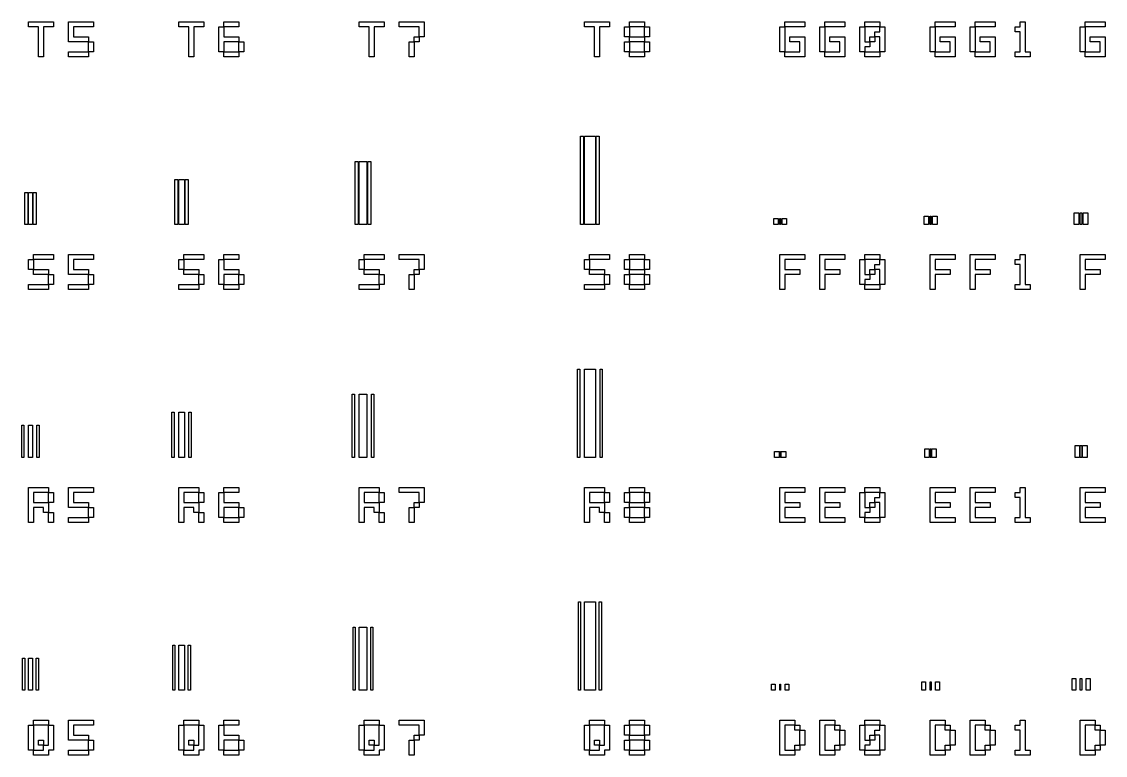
# Model space of a CAD drawing. Extents: x 0 to 3000, y 0 to 2000.
# Drawn here: x 1526 to 2247, y 492 to 980 of the extents above; entities that cross this region are included whole.
import ezdxf

# ---------------------------------------------------------------- set-up
doc = ezdxf.new("R2010")
doc.units = 0
doc.layers.add('L1D0', color=1, linetype='CONTINUOUS')

msp = doc.modelspace()

# ---------------------------------------------------------------- linework, layer by layer
at = {"layer": 'L1D0'}
for points in [[(1536.667, 956.667), (1536.667, 960), (1536.667, 963.333), (1536.667, 966.667), (1536.667, 970), (1536.667, 973.333), (1536.667, 976.667), (1533.333, 976.667), (1530, 976.667), (1530, 980), (1533.333, 980), (1536.667, 980), (1540, 980), (1543.333, 980), (1546.667, 980), (1546.667, 976.667), (1543.333, 976.667), (1540, 976.667), (1540, 973.333), (1540, 970), (1540, 966.667), (1540, 963.333), (1540, 960), (1540, 956.667)], [(1556.667, 966.667), (1556.667, 970), (1556.667, 973.333), (1556.667, 976.667), (1556.667, 980), (1560, 980), (1563.333, 980), (1566.667, 980), (1570, 980), (1573.333, 980), (1573.333, 976.667), (1570, 976.667), (1566.667, 976.667), (1563.333, 976.667), (1560, 976.667), (1560, 973.333), (1560, 970), (1563.333, 970), (1566.667, 970), (1570, 970), (1570, 966.667), (1566.667, 966.667), (1563.333, 966.667), (1560, 966.667)], [(1636.667, 956.667), (1636.667, 960), (1636.667, 963.333), (1636.667, 966.667), (1636.667, 970), (1636.667, 973.333), (1636.667, 976.667), (1633.333, 976.667), (1630, 976.667), (1630, 980), (1633.333, 980), (1636.667, 980), (1640, 980), (1643.333, 980), (1646.667, 980), (1646.667, 976.667), (1643.333, 976.667), (1640, 976.667), (1640, 973.333), (1640, 970), (1640, 966.667), (1640, 963.333), (1640, 960), (1640, 956.667)], [(1656.667, 960), (1656.667, 963.333), (1656.667, 966.667), (1656.667, 970), (1656.667, 973.333), (1656.667, 976.667), (1660, 976.667), (1660, 973.333), (1660, 970), (1663.333, 970), (1666.667, 970), (1670, 970), (1670, 966.667), (1666.667, 966.667), (1663.333, 966.667), (1660, 966.667), (1660, 963.333), (1660, 960)], [(1660, 976.667), (1660, 980), (1663.333, 980), (1666.667, 980), (1670, 980), (1670, 976.667), (1666.667, 976.667), (1663.333, 976.667)], [(1756.667, 956.667), (1756.667, 960), (1756.667, 963.333), (1756.667, 966.667), (1756.667, 970), (1756.667, 973.333), (1756.667, 976.667), (1753.333, 976.667), (1750, 976.667), (1750, 980), (1753.333, 980), (1756.667, 980), (1760, 980), (1763.333, 980), (1766.667, 980), (1766.667, 976.667), (1763.333, 976.667), (1760, 976.667), (1760, 973.333), (1760, 970), (1760, 966.667), (1760, 963.333), (1760, 960), (1760, 956.667)], [(1790, 970), (1790, 973.333), (1790, 976.667), (1786.667, 976.667), (1783.333, 976.667), (1780, 976.667), (1776.667, 976.667), (1776.667, 980), (1780, 980), (1783.333, 980), (1786.667, 980), (1790, 980), (1793.333, 980), (1793.333, 976.667), (1793.333, 973.333), (1793.333, 970)], [(1906.667, 956.667), (1906.667, 960), (1906.667, 963.333), (1906.667, 966.667), (1906.667, 970), (1906.667, 973.333), (1906.667, 976.667), (1903.333, 976.667), (1900, 976.667), (1900, 980), (1903.333, 980), (1906.667, 980), (1910, 980), (1913.333, 980), (1916.667, 980), (1916.667, 976.667), (1913.333, 976.667), (1910, 976.667), (1910, 973.333), (1910, 970), (1910, 966.667), (1910, 963.333), (1910, 960), (1910, 956.667)], [(1926.667, 970), (1926.667, 973.333), (1926.667, 976.667), (1930, 976.667), (1930, 973.333), (1930, 970)], [(1930, 976.667), (1930, 980), (1933.333, 980), (1936.667, 980), (1940, 980), (1940, 976.667), (1936.667, 976.667), (1933.333, 976.667)], [(1940, 970), (1940, 973.333), (1940, 976.667), (1943.333, 976.667), (1943.333, 973.333), (1943.333, 970)], [(2030, 960), (2030, 963.333), (2030, 966.667), (2030, 970), (2030, 973.333), (2030, 976.667), (2033.333, 976.667), (2033.333, 973.333), (2033.333, 970), (2033.333, 966.667), (2033.333, 963.333), (2033.333, 960)], [(2033.333, 976.667), (2033.333, 980), (2036.667, 980), (2040, 980), (2043.333, 980), (2046.667, 980), (2046.667, 976.667), (2043.333, 976.667), (2040, 976.667), (2036.667, 976.667)], [(2056.667, 960), (2056.667, 963.333), (2056.667, 966.667), (2056.667, 970), (2056.667, 973.333), (2056.667, 976.667), (2060, 976.667), (2060, 973.333), (2060, 970), (2060, 966.667), (2060, 963.333), (2060, 960)], [(2060, 976.667), (2060, 980), (2063.333, 980), (2066.667, 980), (2070, 980), (2073.333, 980), (2073.333, 976.667), (2070, 976.667), (2066.667, 976.667), (2063.333, 976.667)], [(2083.333, 960), (2083.333, 963.333), (2083.333, 966.667), (2083.333, 970), (2083.333, 973.333), (2083.333, 976.667), (2086.667, 976.667), (2086.667, 973.333), (2086.667, 970), (2086.667, 966.667), (2090, 966.667), (2090, 963.333), (2086.667, 963.333), (2086.667, 960)], [(2086.667, 976.667), (2086.667, 980), (2090, 980), (2093.333, 980), (2096.667, 980), (2096.667, 976.667), (2093.333, 976.667), (2090, 976.667)], [(2096.667, 960), (2096.667, 963.333), (2096.667, 966.667), (2096.667, 970), (2093.333, 970), (2093.333, 973.333), (2096.667, 973.333), (2096.667, 976.667), (2100, 976.667), (2100, 973.333), (2100, 970), (2100, 966.667), (2100, 963.333), (2100, 960)], [(2130, 960), (2130, 963.333), (2130, 966.667), (2130, 970), (2130, 973.333), (2130, 976.667), (2133.333, 976.667), (2133.333, 973.333), (2133.333, 970), (2133.333, 966.667), (2133.333, 963.333), (2133.333, 960)], [(2133.333, 976.667), (2133.333, 980), (2136.667, 980), (2140, 980), (2143.333, 980), (2146.667, 980), (2146.667, 976.667), (2143.333, 976.667), (2140, 976.667), (2136.667, 976.667)], [(2156.667, 960), (2156.667, 963.333), (2156.667, 966.667), (2156.667, 970), (2156.667, 973.333), (2156.667, 976.667), (2160, 976.667), (2160, 973.333), (2160, 970), (2160, 966.667), (2160, 963.333), (2160, 960)], [(2160, 976.667), (2160, 980), (2163.333, 980), (2166.667, 980), (2170, 980), (2173.333, 980), (2173.333, 976.667), (2170, 976.667), (2166.667, 976.667), (2163.333, 976.667)], [(2186.667, 956.667), (2186.667, 960), (2190, 960), (2190, 963.333), (2190, 966.667), (2190, 970), (2190, 973.333), (2186.667, 973.333), (2186.667, 976.667), (2190, 976.667), (2190, 980), (2193.333, 980), (2193.333, 976.667), (2193.333, 973.333), (2193.333, 970), (2193.333, 966.667), (2193.333, 963.333), (2193.333, 960), (2196.667, 960), (2196.667, 956.667), (2193.333, 956.667), (2190, 956.667)], [(2230, 960), (2230, 963.333), (2230, 966.667), (2230, 970), (2230, 973.333), (2230, 976.667), (2233.333, 976.667), (2233.333, 973.333), (2233.333, 970), (2233.333, 966.667), (2233.333, 963.333), (2233.333, 960)], [(2233.333, 976.667), (2233.333, 980), (2236.667, 980), (2240, 980), (2243.333, 980), (2246.667, 980), (2246.667, 976.667), (2243.333, 976.667), (2240, 976.667), (2236.667, 976.667)], [(1570, 960), (1570, 963.333), (1570, 966.667), (1573.333, 966.667), (1573.333, 963.333), (1573.333, 960)], [(1670, 960), (1670, 963.333), (1670, 966.667), (1673.333, 966.667), (1673.333, 963.333), (1673.333, 960)], [(1783.333, 956.667), (1783.333, 960), (1783.333, 963.333), (1783.333, 966.667), (1786.667, 966.667), (1786.667, 963.333), (1786.667, 960), (1786.667, 956.667)], [(1786.667, 966.667), (1786.667, 970), (1790, 970), (1790, 966.667)], [(1926.667, 960), (1926.667, 963.333), (1926.667, 966.667), (1930, 966.667), (1930, 963.333), (1930, 960)], [(1930, 966.667), (1930, 970), (1933.333, 970), (1936.667, 970), (1940, 970), (1940, 966.667), (1936.667, 966.667), (1933.333, 966.667)], [(1940, 960), (1940, 963.333), (1940, 966.667), (1943.333, 966.667), (1943.333, 963.333), (1943.333, 960)], [(2033.333, 956.667), (2033.333, 960), (2036.667, 960), (2040, 960), (2043.333, 960), (2043.333, 963.333), (2043.333, 966.667), (2040, 966.667), (2036.667, 966.667), (2036.667, 970), (2040, 970), (2043.333, 970), (2046.667, 970), (2046.667, 966.667), (2046.667, 963.333), (2046.667, 960), (2046.667, 956.667), (2043.333, 956.667), (2040, 956.667), (2036.667, 956.667)], [(2060, 956.667), (2060, 960), (2063.333, 960), (2066.667, 960), (2070, 960), (2070, 963.333), (2070, 966.667), (2066.667, 966.667), (2063.333, 966.667), (2063.333, 970), (2066.667, 970), (2070, 970), (2073.333, 970), (2073.333, 966.667), (2073.333, 963.333), (2073.333, 960), (2073.333, 956.667), (2070, 956.667), (2066.667, 956.667), (2063.333, 956.667)], [(2090, 966.667), (2090, 970), (2093.333, 970), (2093.333, 966.667)], [(2133.333, 956.667), (2133.333, 960), (2136.667, 960), (2140, 960), (2143.333, 960), (2143.333, 963.333), (2143.333, 966.667), (2140, 966.667), (2136.667, 966.667), (2136.667, 970), (2140, 970), (2143.333, 970), (2146.667, 970), (2146.667, 966.667), (2146.667, 963.333), (2146.667, 960), (2146.667, 956.667), (2143.333, 956.667), (2140, 956.667), (2136.667, 956.667)], [(2160, 956.667), (2160, 960), (2163.333, 960), (2166.667, 960), (2170, 960), (2170, 963.333), (2170, 966.667), (2166.667, 966.667), (2163.333, 966.667), (2163.333, 970), (2166.667, 970), (2170, 970), (2173.333, 970), (2173.333, 966.667), (2173.333, 963.333), (2173.333, 960), (2173.333, 956.667), (2170, 956.667), (2166.667, 956.667), (2163.333, 956.667)], [(2233.333, 956.667), (2233.333, 960), (2236.667, 960), (2240, 960), (2243.333, 960), (2243.333, 963.333), (2243.333, 966.667), (2240, 966.667), (2236.667, 966.667), (2236.667, 970), (2240, 970), (2243.333, 970), (2246.667, 970), (2246.667, 966.667), (2246.667, 963.333), (2246.667, 960), (2246.667, 956.667), (2243.333, 956.667), (2240, 956.667), (2236.667, 956.667)], [(1556.667, 956.667), (1556.667, 960), (1560, 960), (1563.333, 960), (1566.667, 960), (1570, 960), (1570, 956.667), (1566.667, 956.667), (1563.333, 956.667), (1560, 956.667)], [(1660, 956.667), (1660, 960), (1663.333, 960), (1666.667, 960), (1670, 960), (1670, 956.667), (1666.667, 956.667), (1663.333, 956.667)], [(1930, 956.667), (1930, 960), (1933.333, 960), (1936.667, 960), (1940, 960), (1940, 956.667), (1936.667, 956.667), (1933.333, 956.667)], [(2086.667, 956.667), (2086.667, 960), (2090, 960), (2093.333, 960), (2096.667, 960), (2096.667, 956.667), (2093.333, 956.667), (2090, 956.667)], [(1897.5, 845), (1897.5, 903.8), (1899.5, 903.8), (1899.5, 845)], [(1900, 845), (1900, 903.8), (1907.4, 903.8), (1907.4, 845)], [(1907.9, 845), (1907.9, 903.8), (1909.9, 903.8), (1909.9, 845)], [(1747.5, 845), (1747.5, 887), (1749.5, 887), (1749.5, 845)], [(1750, 845), (1750, 887), (1755.3, 887), (1755.3, 845)], [(1755.8, 845), (1755.8, 887), (1757.8, 887), (1757.8, 845)], [(1627.5, 845), (1627.5, 875), (1629.5, 875), (1629.5, 845)], [(1630, 845), (1630, 875), (1633.8, 875), (1633.8, 845)], [(1634.3, 845), (1634.3, 875), (1636.3, 875), (1636.3, 845)], [(1527.5, 845), (1527.5, 866.4), (1529.5, 866.4), (1529.5, 845)], [(1530, 845), (1530, 866.4), (1532.7, 866.4), (1532.7, 845)], [(1533.2, 845), (1533.2, 866.4), (1535.2, 866.4), (1535.2, 845)], [(2226, 845), (2226, 852.8), (2229, 852.8), (2229, 845)], [(2230, 845), (2230, 852.8), (2231, 852.8), (2231, 845)], [(2232, 845), (2232, 852.8), (2235, 852.8), (2235, 845)], [(2026, 845), (2026, 849), (2029, 849), (2029, 845)], [(2030, 845), (2030, 849), (2030.5, 849), (2030.5, 845)], [(2031.5, 845), (2031.5, 849), (2034.5, 849), (2034.5, 845)], [(2126, 845), (2126, 850.6), (2129, 850.6), (2129, 845)], [(2130, 845), (2130, 850.6), (2130.7, 850.6), (2130.7, 845)], [(2131.7, 845), (2131.7, 850.6), (2134.7, 850.6), (2134.7, 845)], [(1533.333, 821.667), (1533.333, 825), (1536.667, 825), (1540, 825), (1543.333, 825), (1546.667, 825), (1546.667, 821.667), (1543.333, 821.667), (1540, 821.667), (1536.667, 821.667)], [(1556.667, 811.667), (1556.667, 815), (1556.667, 818.333), (1556.667, 821.667), (1556.667, 825), (1560, 825), (1563.333, 825), (1566.667, 825), (1570, 825), (1573.333, 825), (1573.333, 821.667), (1570, 821.667), (1566.667, 821.667), (1563.333, 821.667), (1560, 821.667), (1560, 818.333), (1560, 815), (1563.333, 815), (1566.667, 815), (1570, 815), (1570, 811.667), (1566.667, 811.667), (1563.333, 811.667), (1560, 811.667)], [(1633.333, 821.667), (1633.333, 825), (1636.667, 825), (1640, 825), (1643.333, 825), (1646.667, 825), (1646.667, 821.667), (1643.333, 821.667), (1640, 821.667), (1636.667, 821.667)], [(1660, 821.667), (1660, 825), (1663.333, 825), (1666.667, 825), (1670, 825), (1670, 821.667), (1666.667, 821.667), (1663.333, 821.667)], [(1753.333, 821.667), (1753.333, 825), (1756.667, 825), (1760, 825), (1763.333, 825), (1766.667, 825), (1766.667, 821.667), (1763.333, 821.667), (1760, 821.667), (1756.667, 821.667)], [(1790, 815), (1790, 818.333), (1790, 821.667), (1786.667, 821.667), (1783.333, 821.667), (1780, 821.667), (1776.667, 821.667), (1776.667, 825), (1780, 825), (1783.333, 825), (1786.667, 825), (1790, 825), (1793.333, 825), (1793.333, 821.667), (1793.333, 818.333), (1793.333, 815)], [(1903.333, 821.667), (1903.333, 825), (1906.667, 825), (1910, 825), (1913.333, 825), (1916.667, 825), (1916.667, 821.667), (1913.333, 821.667), (1910, 821.667), (1906.667, 821.667)], [(1930, 821.667), (1930, 825), (1933.333, 825), (1936.667, 825), (1940, 825), (1940, 821.667), (1936.667, 821.667), (1933.333, 821.667)], [(2030, 801.667), (2030, 805), (2030, 808.333), (2030, 811.667), (2030, 815), (2030, 818.333), (2030, 821.667), (2030, 825), (2033.333, 825), (2036.667, 825), (2040, 825), (2043.333, 825), (2046.667, 825), (2046.667, 821.667), (2043.333, 821.667), (2040, 821.667), (2036.667, 821.667), (2033.333, 821.667), (2033.333, 818.333), (2033.333, 815), (2036.667, 815), (2040, 815), (2043.333, 815), (2043.333, 811.667), (2040, 811.667), (2036.667, 811.667), (2033.333, 811.667), (2033.333, 808.333), (2033.333, 805), (2033.333, 801.667)], [(2056.667, 801.667), (2056.667, 805), (2056.667, 808.333), (2056.667, 811.667), (2056.667, 815), (2056.667, 818.333), (2056.667, 821.667), (2056.667, 825), (2060, 825), (2063.333, 825), (2066.667, 825), (2070, 825), (2073.333, 825), (2073.333, 821.667), (2070, 821.667), (2066.667, 821.667), (2063.333, 821.667), (2060, 821.667), (2060, 818.333), (2060, 815), (2063.333, 815), (2066.667, 815), (2070, 815), (2070, 811.667), (2066.667, 811.667), (2063.333, 811.667), (2060, 811.667), (2060, 808.333), (2060, 805), (2060, 801.667)], [(2086.667, 821.667), (2086.667, 825), (2090, 825), (2093.333, 825), (2096.667, 825), (2096.667, 821.667), (2093.333, 821.667), (2090, 821.667)], [(2130, 801.667), (2130, 805), (2130, 808.333), (2130, 811.667), (2130, 815), (2130, 818.333), (2130, 821.667), (2130, 825), (2133.333, 825), (2136.667, 825), (2140, 825), (2143.333, 825), (2146.667, 825), (2146.667, 821.667), (2143.333, 821.667), (2140, 821.667), (2136.667, 821.667), (2133.333, 821.667), (2133.333, 818.333), (2133.333, 815), (2136.667, 815), (2140, 815), (2143.333, 815), (2143.333, 811.667), (2140, 811.667), (2136.667, 811.667), (2133.333, 811.667), (2133.333, 808.333), (2133.333, 805), (2133.333, 801.667)], [(2156.667, 801.667), (2156.667, 805), (2156.667, 808.333), (2156.667, 811.667), (2156.667, 815), (2156.667, 818.333), (2156.667, 821.667), (2156.667, 825), (2160, 825), (2163.333, 825), (2166.667, 825), (2170, 825), (2173.333, 825), (2173.333, 821.667), (2170, 821.667), (2166.667, 821.667), (2163.333, 821.667), (2160, 821.667), (2160, 818.333), (2160, 815), (2163.333, 815), (2166.667, 815), (2170, 815), (2170, 811.667), (2166.667, 811.667), (2163.333, 811.667), (2160, 811.667), (2160, 808.333), (2160, 805), (2160, 801.667)], [(2186.667, 801.667), (2186.667, 805), (2190, 805), (2190, 808.333), (2190, 811.667), (2190, 815), (2190, 818.333), (2186.667, 818.333), (2186.667, 821.667), (2190, 821.667), (2190, 825), (2193.333, 825), (2193.333, 821.667), (2193.333, 818.333), (2193.333, 815), (2193.333, 811.667), (2193.333, 808.333), (2193.333, 805), (2196.667, 805), (2196.667, 801.667), (2193.333, 801.667), (2190, 801.667)], [(2230, 801.667), (2230, 805), (2230, 808.333), (2230, 811.667), (2230, 815), (2230, 818.333), (2230, 821.667), (2230, 825), (2233.333, 825), (2236.667, 825), (2240, 825), (2243.333, 825), (2246.667, 825), (2246.667, 821.667), (2243.333, 821.667), (2240, 821.667), (2236.667, 821.667), (2233.333, 821.667), (2233.333, 818.333), (2233.333, 815), (2236.667, 815), (2240, 815), (2243.333, 815), (2243.333, 811.667), (2240, 811.667), (2236.667, 811.667), (2233.333, 811.667), (2233.333, 808.333), (2233.333, 805), (2233.333, 801.667)], [(1530, 815), (1530, 818.333), (1530, 821.667), (1533.333, 821.667), (1533.333, 818.333), (1533.333, 815)], [(1533.333, 811.667), (1533.333, 815), (1536.667, 815), (1540, 815), (1543.333, 815), (1543.333, 811.667), (1540, 811.667), (1536.667, 811.667)], [(1630, 815), (1630, 818.333), (1630, 821.667), (1633.333, 821.667), (1633.333, 818.333), (1633.333, 815)], [(1633.333, 811.667), (1633.333, 815), (1636.667, 815), (1640, 815), (1643.333, 815), (1643.333, 811.667), (1640, 811.667), (1636.667, 811.667)], [(1656.667, 805), (1656.667, 808.333), (1656.667, 811.667), (1656.667, 815), (1656.667, 818.333), (1656.667, 821.667), (1660, 821.667), (1660, 818.333), (1660, 815), (1663.333, 815), (1666.667, 815), (1670, 815), (1670, 811.667), (1666.667, 811.667), (1663.333, 811.667), (1660, 811.667), (1660, 808.333), (1660, 805)], [(1750, 815), (1750, 818.333), (1750, 821.667), (1753.333, 821.667), (1753.333, 818.333), (1753.333, 815)], [(1753.333, 811.667), (1753.333, 815), (1756.667, 815), (1760, 815), (1763.333, 815), (1763.333, 811.667), (1760, 811.667), (1756.667, 811.667)], [(1786.667, 811.667), (1786.667, 815), (1790, 815), (1790, 811.667)], [(1900, 815), (1900, 818.333), (1900, 821.667), (1903.333, 821.667), (1903.333, 818.333), (1903.333, 815)], [(1903.333, 811.667), (1903.333, 815), (1906.667, 815), (1910, 815), (1913.333, 815), (1913.333, 811.667), (1910, 811.667), (1906.667, 811.667)], [(1926.667, 815), (1926.667, 818.333), (1926.667, 821.667), (1930, 821.667), (1930, 818.333), (1930, 815)], [(1930, 811.667), (1930, 815), (1933.333, 815), (1936.667, 815), (1940, 815), (1940, 811.667), (1936.667, 811.667), (1933.333, 811.667)], [(1940, 815), (1940, 818.333), (1940, 821.667), (1943.333, 821.667), (1943.333, 818.333), (1943.333, 815)], [(2083.333, 805), (2083.333, 808.333), (2083.333, 811.667), (2083.333, 815), (2083.333, 818.333), (2083.333, 821.667), (2086.667, 821.667), (2086.667, 818.333), (2086.667, 815), (2086.667, 811.667), (2090, 811.667), (2090, 808.333), (2086.667, 808.333), (2086.667, 805)], [(2090, 811.667), (2090, 815), (2093.333, 815), (2093.333, 811.667)], [(2096.667, 805), (2096.667, 808.333), (2096.667, 811.667), (2096.667, 815), (2093.333, 815), (2093.333, 818.333), (2096.667, 818.333), (2096.667, 821.667), (2100, 821.667), (2100, 818.333), (2100, 815), (2100, 811.667), (2100, 808.333), (2100, 805)], [(1543.333, 805), (1543.333, 808.333), (1543.333, 811.667), (1546.667, 811.667), (1546.667, 808.333), (1546.667, 805)], [(1570, 805), (1570, 808.333), (1570, 811.667), (1573.333, 811.667), (1573.333, 808.333), (1573.333, 805)], [(1643.333, 805), (1643.333, 808.333), (1643.333, 811.667), (1646.667, 811.667), (1646.667, 808.333), (1646.667, 805)], [(1670, 805), (1670, 808.333), (1670, 811.667), (1673.333, 811.667), (1673.333, 808.333), (1673.333, 805)], [(1763.333, 805), (1763.333, 808.333), (1763.333, 811.667), (1766.667, 811.667), (1766.667, 808.333), (1766.667, 805)], [(1783.333, 801.667), (1783.333, 805), (1783.333, 808.333), (1783.333, 811.667), (1786.667, 811.667), (1786.667, 808.333), (1786.667, 805), (1786.667, 801.667)], [(1913.333, 805), (1913.333, 808.333), (1913.333, 811.667), (1916.667, 811.667), (1916.667, 808.333), (1916.667, 805)], [(1926.667, 805), (1926.667, 808.333), (1926.667, 811.667), (1930, 811.667), (1930, 808.333), (1930, 805)], [(1940, 805), (1940, 808.333), (1940, 811.667), (1943.333, 811.667), (1943.333, 808.333), (1943.333, 805)], [(1530, 801.667), (1530, 805), (1533.333, 805), (1536.667, 805), (1540, 805), (1543.333, 805), (1543.333, 801.667), (1540, 801.667), (1536.667, 801.667), (1533.333, 801.667)], [(1556.667, 801.667), (1556.667, 805), (1560, 805), (1563.333, 805), (1566.667, 805), (1570, 805), (1570, 801.667), (1566.667, 801.667), (1563.333, 801.667), (1560, 801.667)], [(1630, 801.667), (1630, 805), (1633.333, 805), (1636.667, 805), (1640, 805), (1643.333, 805), (1643.333, 801.667), (1640, 801.667), (1636.667, 801.667), (1633.333, 801.667)], [(1660, 801.667), (1660, 805), (1663.333, 805), (1666.667, 805), (1670, 805), (1670, 801.667), (1666.667, 801.667), (1663.333, 801.667)], [(1750, 801.667), (1750, 805), (1753.333, 805), (1756.667, 805), (1760, 805), (1763.333, 805), (1763.333, 801.667), (1760, 801.667), (1756.667, 801.667), (1753.333, 801.667)], [(1900, 801.667), (1900, 805), (1903.333, 805), (1906.667, 805), (1910, 805), (1913.333, 805), (1913.333, 801.667), (1910, 801.667), (1906.667, 801.667), (1903.333, 801.667)], [(1930, 801.667), (1930, 805), (1933.333, 805), (1936.667, 805), (1940, 805), (1940, 801.667), (1936.667, 801.667), (1933.333, 801.667)], [(2086.667, 801.667), (2086.667, 805), (2090, 805), (2093.333, 805), (2096.667, 805), (2096.667, 801.667), (2093.333, 801.667), (2090, 801.667)], [(1895.5, 690), (1895.5, 748.8), (1897, 748.8), (1897, 690)], [(1900, 690), (1900, 748.8), (1907.4, 748.8), (1907.4, 690)], [(1910.4, 690), (1910.4, 748.8), (1911.9, 748.8), (1911.9, 690)], [(1745.5, 690), (1745.5, 732), (1747, 732), (1747, 690)], [(1750, 690), (1750, 732), (1755.3, 732), (1755.3, 690)], [(1758.3, 690), (1758.3, 732), (1759.8, 732), (1759.8, 690)], [(1625.5, 690), (1625.5, 720), (1627, 720), (1627, 690)], [(1630, 690), (1630, 720), (1633.8, 720), (1633.8, 690)], [(1636.8, 690), (1636.8, 720), (1638.3, 720), (1638.3, 690)], [(1525.5, 690), (1525.5, 711.4), (1527, 711.4), (1527, 690)], [(1530, 690), (1530, 711.4), (1532.7, 711.4), (1532.7, 690)], [(1535.7, 690), (1535.7, 711.4), (1537.2, 711.4), (1537.2, 690)], [(2026.5, 690), (2026.5, 694), (2029.5, 694), (2029.5, 690)], [(2030, 690), (2030, 694), (2030.5, 694), (2030.5, 690)], [(2031, 690), (2031, 694), (2034, 694), (2034, 690)], [(2126.5, 690), (2126.5, 695.6), (2129.5, 695.6), (2129.5, 690)], [(2130, 690), (2130, 695.6), (2130.7, 695.6), (2130.7, 690)], [(2131.2, 690), (2131.2, 695.6), (2134.2, 695.6), (2134.2, 690)], [(2226.5, 690), (2226.5, 697.8), (2229.5, 697.8), (2229.5, 690)], [(2230, 690), (2230, 697.8), (2231, 697.8), (2231, 690)], [(2231.5, 690), (2231.5, 697.8), (2234.5, 697.8), (2234.5, 690)], [(1530, 646.667), (1530, 650), (1530, 653.333), (1530, 656.667), (1530, 660), (1530, 663.333), (1530, 666.667), (1530, 670), (1533.333, 670), (1536.667, 670), (1540, 670), (1543.333, 670), (1543.333, 666.667), (1540, 666.667), (1536.667, 666.667), (1533.333, 666.667), (1533.333, 663.333), (1533.333, 660), (1536.667, 660), (1540, 660), (1543.333, 660), (1543.333, 656.667), (1543.333, 653.333), (1540, 653.333), (1540, 656.667), (1536.667, 656.667), (1533.333, 656.667), (1533.333, 653.333), (1533.333, 650), (1533.333, 646.667)], [(1543.333, 660), (1543.333, 663.333), (1543.333, 666.667), (1546.667, 666.667), (1546.667, 663.333), (1546.667, 660)], [(1556.667, 656.667), (1556.667, 660), (1556.667, 663.333), (1556.667, 666.667), (1556.667, 670), (1560, 670), (1563.333, 670), (1566.667, 670), (1570, 670), (1573.333, 670), (1573.333, 666.667), (1570, 666.667), (1566.667, 666.667), (1563.333, 666.667), (1560, 666.667), (1560, 663.333), (1560, 660), (1563.333, 660), (1566.667, 660), (1570, 660), (1570, 656.667), (1566.667, 656.667), (1563.333, 656.667), (1560, 656.667)], [(1630, 646.667), (1630, 650), (1630, 653.333), (1630, 656.667), (1630, 660), (1630, 663.333), (1630, 666.667), (1630, 670), (1633.333, 670), (1636.667, 670), (1640, 670), (1643.333, 670), (1643.333, 666.667), (1640, 666.667), (1636.667, 666.667), (1633.333, 666.667), (1633.333, 663.333), (1633.333, 660), (1636.667, 660), (1640, 660), (1643.333, 660), (1643.333, 656.667), (1643.333, 653.333), (1640, 653.333), (1640, 656.667), (1636.667, 656.667), (1633.333, 656.667), (1633.333, 653.333), (1633.333, 650), (1633.333, 646.667)], [(1643.333, 660), (1643.333, 663.333), (1643.333, 666.667), (1646.667, 666.667), (1646.667, 663.333), (1646.667, 660)], [(1656.667, 650), (1656.667, 653.333), (1656.667, 656.667), (1656.667, 660), (1656.667, 663.333), (1656.667, 666.667), (1660, 666.667), (1660, 663.333), (1660, 660), (1663.333, 660), (1666.667, 660), (1670, 660), (1670, 656.667), (1666.667, 656.667), (1663.333, 656.667), (1660, 656.667), (1660, 653.333), (1660, 650)], [(1660, 666.667), (1660, 670), (1663.333, 670), (1666.667, 670), (1670, 670), (1670, 666.667), (1666.667, 666.667), (1663.333, 666.667)], [(1750, 646.667), (1750, 650), (1750, 653.333), (1750, 656.667), (1750, 660), (1750, 663.333), (1750, 666.667), (1750, 670), (1753.333, 670), (1756.667, 670), (1760, 670), (1763.333, 670), (1763.333, 666.667), (1760, 666.667), (1756.667, 666.667), (1753.333, 666.667), (1753.333, 663.333), (1753.333, 660), (1756.667, 660), (1760, 660), (1763.333, 660), (1763.333, 656.667), (1763.333, 653.333), (1760, 653.333), (1760, 656.667), (1756.667, 656.667), (1753.333, 656.667), (1753.333, 653.333), (1753.333, 650), (1753.333, 646.667)], [(1763.333, 660), (1763.333, 663.333), (1763.333, 666.667), (1766.667, 666.667), (1766.667, 663.333), (1766.667, 660)], [(1790, 660), (1790, 663.333), (1790, 666.667), (1786.667, 666.667), (1783.333, 666.667), (1780, 666.667), (1776.667, 666.667), (1776.667, 670), (1780, 670), (1783.333, 670), (1786.667, 670), (1790, 670), (1793.333, 670), (1793.333, 666.667), (1793.333, 663.333), (1793.333, 660)], [(1900, 646.667), (1900, 650), (1900, 653.333), (1900, 656.667), (1900, 660), (1900, 663.333), (1900, 666.667), (1900, 670), (1903.333, 670), (1906.667, 670), (1910, 670), (1913.333, 670), (1913.333, 666.667), (1910, 666.667), (1906.667, 666.667), (1903.333, 666.667), (1903.333, 663.333), (1903.333, 660), (1906.667, 660), (1910, 660), (1913.333, 660), (1913.333, 656.667), (1913.333, 653.333), (1910, 653.333), (1910, 656.667), (1906.667, 656.667), (1903.333, 656.667), (1903.333, 653.333), (1903.333, 650), (1903.333, 646.667)], [(1913.333, 660), (1913.333, 663.333), (1913.333, 666.667), (1916.667, 666.667), (1916.667, 663.333), (1916.667, 660)], [(1926.667, 660), (1926.667, 663.333), (1926.667, 666.667), (1930, 666.667), (1930, 663.333), (1930, 660)], [(1930, 666.667), (1930, 670), (1933.333, 670), (1936.667, 670), (1940, 670), (1940, 666.667), (1936.667, 666.667), (1933.333, 666.667)], [(1940, 660), (1940, 663.333), (1940, 666.667), (1943.333, 666.667), (1943.333, 663.333), (1943.333, 660)], [(2030, 646.667), (2030, 650), (2030, 653.333), (2030, 656.667), (2030, 660), (2030, 663.333), (2030, 666.667), (2030, 670), (2033.333, 670), (2036.667, 670), (2040, 670), (2043.333, 670), (2046.667, 670), (2046.667, 666.667), (2043.333, 666.667), (2040, 666.667), (2036.667, 666.667), (2033.333, 666.667), (2033.333, 663.333), (2033.333, 660), (2036.667, 660), (2040, 660), (2043.333, 660), (2043.333, 656.667), (2040, 656.667), (2036.667, 656.667), (2033.333, 656.667), (2033.333, 653.333), (2033.333, 650), (2036.667, 650), (2040, 650), (2043.333, 650), (2046.667, 650), (2046.667, 646.667), (2043.333, 646.667), (2040, 646.667), (2036.667, 646.667), (2033.333, 646.667)], [(2056.667, 646.667), (2056.667, 650), (2056.667, 653.333), (2056.667, 656.667), (2056.667, 660), (2056.667, 663.333), (2056.667, 666.667), (2056.667, 670), (2060, 670), (2063.333, 670), (2066.667, 670), (2070, 670), (2073.333, 670), (2073.333, 666.667), (2070, 666.667), (2066.667, 666.667), (2063.333, 666.667), (2060, 666.667), (2060, 663.333), (2060, 660), (2063.333, 660), (2066.667, 660), (2070, 660), (2070, 656.667), (2066.667, 656.667), (2063.333, 656.667), (2060, 656.667), (2060, 653.333), (2060, 650), (2063.333, 650), (2066.667, 650), (2070, 650), (2073.333, 650), (2073.333, 646.667), (2070, 646.667), (2066.667, 646.667), (2063.333, 646.667), (2060, 646.667)], [(2083.333, 650), (2083.333, 653.333), (2083.333, 656.667), (2083.333, 660), (2083.333, 663.333), (2083.333, 666.667), (2086.667, 666.667), (2086.667, 663.333), (2086.667, 660), (2086.667, 656.667), (2090, 656.667), (2090, 653.333), (2086.667, 653.333), (2086.667, 650)], [(2086.667, 666.667), (2086.667, 670), (2090, 670), (2093.333, 670), (2096.667, 670), (2096.667, 666.667), (2093.333, 666.667), (2090, 666.667)], [(2096.667, 650), (2096.667, 653.333), (2096.667, 656.667), (2096.667, 660), (2093.333, 660), (2093.333, 663.333), (2096.667, 663.333), (2096.667, 666.667), (2100, 666.667), (2100, 663.333), (2100, 660), (2100, 656.667), (2100, 653.333), (2100, 650)], [(2130, 646.667), (2130, 650), (2130, 653.333), (2130, 656.667), (2130, 660), (2130, 663.333), (2130, 666.667), (2130, 670), (2133.333, 670), (2136.667, 670), (2140, 670), (2143.333, 670), (2146.667, 670), (2146.667, 666.667), (2143.333, 666.667), (2140, 666.667), (2136.667, 666.667), (2133.333, 666.667), (2133.333, 663.333), (2133.333, 660), (2136.667, 660), (2140, 660), (2143.333, 660), (2143.333, 656.667), (2140, 656.667), (2136.667, 656.667), (2133.333, 656.667), (2133.333, 653.333), (2133.333, 650), (2136.667, 650), (2140, 650), (2143.333, 650), (2146.667, 650), (2146.667, 646.667), (2143.333, 646.667), (2140, 646.667), (2136.667, 646.667), (2133.333, 646.667)], [(2156.667, 646.667), (2156.667, 650), (2156.667, 653.333), (2156.667, 656.667), (2156.667, 660), (2156.667, 663.333), (2156.667, 666.667), (2156.667, 670), (2160, 670), (2163.333, 670), (2166.667, 670), (2170, 670), (2173.333, 670), (2173.333, 666.667), (2170, 666.667), (2166.667, 666.667), (2163.333, 666.667), (2160, 666.667), (2160, 663.333), (2160, 660), (2163.333, 660), (2166.667, 660), (2170, 660), (2170, 656.667), (2166.667, 656.667), (2163.333, 656.667), (2160, 656.667), (2160, 653.333), (2160, 650), (2163.333, 650), (2166.667, 650), (2170, 650), (2173.333, 650), (2173.333, 646.667), (2170, 646.667), (2166.667, 646.667), (2163.333, 646.667), (2160, 646.667)], [(2186.667, 646.667), (2186.667, 650), (2190, 650), (2190, 653.333), (2190, 656.667), (2190, 660), (2190, 663.333), (2186.667, 663.333), (2186.667, 666.667), (2190, 666.667), (2190, 670), (2193.333, 670), (2193.333, 666.667), (2193.333, 663.333), (2193.333, 660), (2193.333, 656.667), (2193.333, 653.333), (2193.333, 650), (2196.667, 650), (2196.667, 646.667), (2193.333, 646.667), (2190, 646.667)], [(2230, 646.667), (2230, 650), (2230, 653.333), (2230, 656.667), (2230, 660), (2230, 663.333), (2230, 666.667), (2230, 670), (2233.333, 670), (2236.667, 670), (2240, 670), (2243.333, 670), (2246.667, 670), (2246.667, 666.667), (2243.333, 666.667), (2240, 666.667), (2236.667, 666.667), (2233.333, 666.667), (2233.333, 663.333), (2233.333, 660), (2236.667, 660), (2240, 660), (2243.333, 660), (2243.333, 656.667), (2240, 656.667), (2236.667, 656.667), (2233.333, 656.667), (2233.333, 653.333), (2233.333, 650), (2236.667, 650), (2240, 650), (2243.333, 650), (2246.667, 650), (2246.667, 646.667), (2243.333, 646.667), (2240, 646.667), (2236.667, 646.667), (2233.333, 646.667)], [(1570, 650), (1570, 653.333), (1570, 656.667), (1573.333, 656.667), (1573.333, 653.333), (1573.333, 650)], [(1670, 650), (1670, 653.333), (1670, 656.667), (1673.333, 656.667), (1673.333, 653.333), (1673.333, 650)], [(1783.333, 646.667), (1783.333, 650), (1783.333, 653.333), (1783.333, 656.667), (1786.667, 656.667), (1786.667, 653.333), (1786.667, 650), (1786.667, 646.667)], [(1786.667, 656.667), (1786.667, 660), (1790, 660), (1790, 656.667)], [(1926.667, 650), (1926.667, 653.333), (1926.667, 656.667), (1930, 656.667), (1930, 653.333), (1930, 650)], [(1930, 656.667), (1930, 660), (1933.333, 660), (1936.667, 660), (1940, 660), (1940, 656.667), (1936.667, 656.667), (1933.333, 656.667)], [(1940, 650), (1940, 653.333), (1940, 656.667), (1943.333, 656.667), (1943.333, 653.333), (1943.333, 650)], [(2090, 656.667), (2090, 660), (2093.333, 660), (2093.333, 656.667)], [(1543.333, 646.667), (1543.333, 650), (1543.333, 653.333), (1546.667, 653.333), (1546.667, 650), (1546.667, 646.667)], [(1556.667, 646.667), (1556.667, 650), (1560, 650), (1563.333, 650), (1566.667, 650), (1570, 650), (1570, 646.667), (1566.667, 646.667), (1563.333, 646.667), (1560, 646.667)], [(1643.333, 646.667), (1643.333, 650), (1643.333, 653.333), (1646.667, 653.333), (1646.667, 650), (1646.667, 646.667)], [(1660, 646.667), (1660, 650), (1663.333, 650), (1666.667, 650), (1670, 650), (1670, 646.667), (1666.667, 646.667), (1663.333, 646.667)], [(1763.333, 646.667), (1763.333, 650), (1763.333, 653.333), (1766.667, 653.333), (1766.667, 650), (1766.667, 646.667)], [(1913.333, 646.667), (1913.333, 650), (1913.333, 653.333), (1916.667, 653.333), (1916.667, 650), (1916.667, 646.667)], [(1930, 646.667), (1930, 650), (1933.333, 650), (1936.667, 650), (1940, 650), (1940, 646.667), (1936.667, 646.667), (1933.333, 646.667)], [(2086.667, 646.667), (2086.667, 650), (2090, 650), (2093.333, 650), (2096.667, 650), (2096.667, 646.667), (2093.333, 646.667), (2090, 646.667)], [(1896, 535), (1896, 593.8), (1897.5, 593.8), (1897.5, 535)], [(1900, 535), (1900, 593.8), (1907.4, 593.8), (1907.4, 535)], [(1909.9, 535), (1909.9, 593.8), (1911.4, 593.8), (1911.4, 535)], [(1746, 535), (1746, 577), (1747.5, 577), (1747.5, 535)], [(1750, 535), (1750, 577), (1755.3, 577), (1755.3, 535)], [(1757.8, 535), (1757.8, 577), (1759.3, 577), (1759.3, 535)], [(1626, 535), (1626, 565), (1627.5, 565), (1627.5, 535)], [(1630, 535), (1630, 565), (1633.8, 565), (1633.8, 535)], [(1636.3, 535), (1636.3, 565), (1637.8, 565), (1637.8, 535)], [(1526, 535), (1526, 556.4), (1527.5, 556.4), (1527.5, 535)], [(1530, 535), (1530, 556.4), (1532.7, 556.4), (1532.7, 535)], [(1535.2, 535), (1535.2, 556.4), (1536.7, 556.4), (1536.7, 535)], [(2224.5, 535), (2224.5, 542.8), (2227, 542.8), (2227, 535)], [(2230, 535), (2230, 542.8), (2231, 542.8), (2231, 535)], [(2234, 535), (2234, 542.8), (2236.5, 542.8), (2236.5, 535)], [(2024.5, 535), (2024.5, 539), (2027, 539), (2027, 535)], [(2030, 535), (2030, 539), (2030.5, 539), (2030.5, 535)], [(2033.5, 535), (2033.5, 539), (2036, 539), (2036, 535)], [(2124.5, 535), (2124.5, 540.6), (2127, 540.6), (2127, 535)], [(2130, 535), (2130, 540.6), (2130.7, 540.6), (2130.7, 535)], [(2133.7, 535), (2133.7, 540.6), (2136.2, 540.6), (2136.2, 535)], [(1533.333, 511.667), (1533.333, 515), (1536.667, 515), (1540, 515), (1543.333, 515), (1543.333, 511.667), (1540, 511.667), (1536.667, 511.667)], [(1556.667, 501.667), (1556.667, 505), (1556.667, 508.333), (1556.667, 511.667), (1556.667, 515), (1560, 515), (1563.333, 515), (1566.667, 515), (1570, 515), (1573.333, 515), (1573.333, 511.667), (1570, 511.667), (1566.667, 511.667), (1563.333, 511.667), (1560, 511.667), (1560, 508.333), (1560, 505), (1563.333, 505), (1566.667, 505), (1570, 505), (1570, 501.667), (1566.667, 501.667), (1563.333, 501.667), (1560, 501.667)], [(1633.333, 511.667), (1633.333, 515), (1636.667, 515), (1640, 515), (1643.333, 515), (1643.333, 511.667), (1640, 511.667), (1636.667, 511.667)], [(1660, 511.667), (1660, 515), (1663.333, 515), (1666.667, 515), (1670, 515), (1670, 511.667), (1666.667, 511.667), (1663.333, 511.667)], [(1753.333, 511.667), (1753.333, 515), (1756.667, 515), (1760, 515), (1763.333, 515), (1763.333, 511.667), (1760, 511.667), (1756.667, 511.667)], [(1790, 505), (1790, 508.333), (1790, 511.667), (1786.667, 511.667), (1783.333, 511.667), (1780, 511.667), (1776.667, 511.667), (1776.667, 515), (1780, 515), (1783.333, 515), (1786.667, 515), (1790, 515), (1793.333, 515), (1793.333, 511.667), (1793.333, 508.333), (1793.333, 505)], [(1903.333, 511.667), (1903.333, 515), (1906.667, 515), (1910, 515), (1913.333, 515), (1913.333, 511.667), (1910, 511.667), (1906.667, 511.667)], [(1930, 511.667), (1930, 515), (1933.333, 515), (1936.667, 515), (1940, 515), (1940, 511.667), (1936.667, 511.667), (1933.333, 511.667)], [(2030, 491.667), (2030, 495), (2030, 498.333), (2030, 501.667), (2030, 505), (2030, 508.333), (2030, 511.667), (2030, 515), (2033.333, 515), (2036.667, 515), (2040, 515), (2040, 511.667), (2036.667, 511.667), (2033.333, 511.667), (2033.333, 508.333), (2033.333, 505), (2033.333, 501.667), (2033.333, 498.333), (2033.333, 495), (2036.667, 495), (2040, 495), (2040, 491.667), (2036.667, 491.667), (2033.333, 491.667)], [(2056.667, 491.667), (2056.667, 495), (2056.667, 498.333), (2056.667, 501.667), (2056.667, 505), (2056.667, 508.333), (2056.667, 511.667), (2056.667, 515), (2060, 515), (2063.333, 515), (2066.667, 515), (2066.667, 511.667), (2063.333, 511.667), (2060, 511.667), (2060, 508.333), (2060, 505), (2060, 501.667), (2060, 498.333), (2060, 495), (2063.333, 495), (2066.667, 495), (2066.667, 491.667), (2063.333, 491.667), (2060, 491.667)], [(2086.667, 511.667), (2086.667, 515), (2090, 515), (2093.333, 515), (2096.667, 515), (2096.667, 511.667), (2093.333, 511.667), (2090, 511.667)], [(2130, 491.667), (2130, 495), (2130, 498.333), (2130, 501.667), (2130, 505), (2130, 508.333), (2130, 511.667), (2130, 515), (2133.333, 515), (2136.667, 515), (2140, 515), (2140, 511.667), (2136.667, 511.667), (2133.333, 511.667), (2133.333, 508.333), (2133.333, 505), (2133.333, 501.667), (2133.333, 498.333), (2133.333, 495), (2136.667, 495), (2140, 495), (2140, 491.667), (2136.667, 491.667), (2133.333, 491.667)], [(2156.667, 491.667), (2156.667, 495), (2156.667, 498.333), (2156.667, 501.667), (2156.667, 505), (2156.667, 508.333), (2156.667, 511.667), (2156.667, 515), (2160, 515), (2163.333, 515), (2166.667, 515), (2166.667, 511.667), (2163.333, 511.667), (2160, 511.667), (2160, 508.333), (2160, 505), (2160, 501.667), (2160, 498.333), (2160, 495), (2163.333, 495), (2166.667, 495), (2166.667, 491.667), (2163.333, 491.667), (2160, 491.667)], [(2186.667, 491.667), (2186.667, 495), (2190, 495), (2190, 498.333), (2190, 501.667), (2190, 505), (2190, 508.333), (2186.667, 508.333), (2186.667, 511.667), (2190, 511.667), (2190, 515), (2193.333, 515), (2193.333, 511.667), (2193.333, 508.333), (2193.333, 505), (2193.333, 501.667), (2193.333, 498.333), (2193.333, 495), (2196.667, 495), (2196.667, 491.667), (2193.333, 491.667), (2190, 491.667)], [(2230, 491.667), (2230, 495), (2230, 498.333), (2230, 501.667), (2230, 505), (2230, 508.333), (2230, 511.667), (2230, 515), (2233.333, 515), (2236.667, 515), (2240, 515), (2240, 511.667), (2236.667, 511.667), (2233.333, 511.667), (2233.333, 508.333), (2233.333, 505), (2233.333, 501.667), (2233.333, 498.333), (2233.333, 495), (2236.667, 495), (2240, 495), (2240, 491.667), (2236.667, 491.667), (2233.333, 491.667)], [(1530, 495), (1530, 498.333), (1530, 501.667), (1530, 505), (1530, 508.333), (1530, 511.667), (1533.333, 511.667), (1533.333, 508.333), (1533.333, 505), (1533.333, 501.667), (1533.333, 498.333), (1533.333, 495)], [(1533.333, 491.667), (1533.333, 495), (1536.667, 495), (1540, 495), (1540, 498.333), (1543.333, 498.333), (1543.333, 501.667), (1543.333, 505), (1543.333, 508.333), (1543.333, 511.667), (1546.667, 511.667), (1546.667, 508.333), (1546.667, 505), (1546.667, 501.667), (1546.667, 498.333), (1546.667, 495), (1543.333, 495), (1543.333, 491.667), (1540, 491.667), (1536.667, 491.667)], [(1630, 495), (1630, 498.333), (1630, 501.667), (1630, 505), (1630, 508.333), (1630, 511.667), (1633.333, 511.667), (1633.333, 508.333), (1633.333, 505), (1633.333, 501.667), (1633.333, 498.333), (1633.333, 495)], [(1633.333, 491.667), (1633.333, 495), (1636.667, 495), (1640, 495), (1640, 498.333), (1643.333, 498.333), (1643.333, 501.667), (1643.333, 505), (1643.333, 508.333), (1643.333, 511.667), (1646.667, 511.667), (1646.667, 508.333), (1646.667, 505), (1646.667, 501.667), (1646.667, 498.333), (1646.667, 495), (1643.333, 495), (1643.333, 491.667), (1640, 491.667), (1636.667, 491.667)], [(1656.667, 495), (1656.667, 498.333), (1656.667, 501.667), (1656.667, 505), (1656.667, 508.333), (1656.667, 511.667), (1660, 511.667), (1660, 508.333), (1660, 505), (1663.333, 505), (1666.667, 505), (1670, 505), (1670, 501.667), (1666.667, 501.667), (1663.333, 501.667), (1660, 501.667), (1660, 498.333), (1660, 495)], [(1750, 495), (1750, 498.333), (1750, 501.667), (1750, 505), (1750, 508.333), (1750, 511.667), (1753.333, 511.667), (1753.333, 508.333), (1753.333, 505), (1753.333, 501.667), (1753.333, 498.333), (1753.333, 495)], [(1753.333, 491.667), (1753.333, 495), (1756.667, 495), (1760, 495), (1760, 498.333), (1763.333, 498.333), (1763.333, 501.667), (1763.333, 505), (1763.333, 508.333), (1763.333, 511.667), (1766.667, 511.667), (1766.667, 508.333), (1766.667, 505), (1766.667, 501.667), (1766.667, 498.333), (1766.667, 495), (1763.333, 495), (1763.333, 491.667), (1760, 491.667), (1756.667, 491.667)], [(1786.667, 501.667), (1786.667, 505), (1790, 505), (1790, 501.667)], [(1900, 495), (1900, 498.333), (1900, 501.667), (1900, 505), (1900, 508.333), (1900, 511.667), (1903.333, 511.667), (1903.333, 508.333), (1903.333, 505), (1903.333, 501.667), (1903.333, 498.333), (1903.333, 495)], [(1903.333, 491.667), (1903.333, 495), (1906.667, 495), (1910, 495), (1910, 498.333), (1913.333, 498.333), (1913.333, 501.667), (1913.333, 505), (1913.333, 508.333), (1913.333, 511.667), (1916.667, 511.667), (1916.667, 508.333), (1916.667, 505), (1916.667, 501.667), (1916.667, 498.333), (1916.667, 495), (1913.333, 495), (1913.333, 491.667), (1910, 491.667), (1906.667, 491.667)], [(1926.667, 505), (1926.667, 508.333), (1926.667, 511.667), (1930, 511.667), (1930, 508.333), (1930, 505)], [(1930, 501.667), (1930, 505), (1933.333, 505), (1936.667, 505), (1940, 505), (1940, 501.667), (1936.667, 501.667), (1933.333, 501.667)], [(1940, 505), (1940, 508.333), (1940, 511.667), (1943.333, 511.667), (1943.333, 508.333), (1943.333, 505)], [(2040, 508.333), (2040, 511.667), (2043.333, 511.667), (2043.333, 508.333)], [(2043.333, 498.333), (2043.333, 501.667), (2043.333, 505), (2043.333, 508.333), (2046.667, 508.333), (2046.667, 505), (2046.667, 501.667), (2046.667, 498.333)], [(2066.667, 508.333), (2066.667, 511.667), (2070, 511.667), (2070, 508.333)], [(2070, 498.333), (2070, 501.667), (2070, 505), (2070, 508.333), (2073.333, 508.333), (2073.333, 505), (2073.333, 501.667), (2073.333, 498.333)], [(2083.333, 495), (2083.333, 498.333), (2083.333, 501.667), (2083.333, 505), (2083.333, 508.333), (2083.333, 511.667), (2086.667, 511.667), (2086.667, 508.333), (2086.667, 505), (2086.667, 501.667), (2090, 501.667), (2090, 498.333), (2086.667, 498.333), (2086.667, 495)], [(2090, 501.667), (2090, 505), (2093.333, 505), (2093.333, 501.667)], [(2096.667, 495), (2096.667, 498.333), (2096.667, 501.667), (2096.667, 505), (2093.333, 505), (2093.333, 508.333), (2096.667, 508.333), (2096.667, 511.667), (2100, 511.667), (2100, 508.333), (2100, 505), (2100, 501.667), (2100, 498.333), (2100, 495)], [(2140, 508.333), (2140, 511.667), (2143.333, 511.667), (2143.333, 508.333)], [(2143.333, 498.333), (2143.333, 501.667), (2143.333, 505), (2143.333, 508.333), (2146.667, 508.333), (2146.667, 505), (2146.667, 501.667), (2146.667, 498.333)], [(2166.667, 508.333), (2166.667, 511.667), (2170, 511.667), (2170, 508.333)], [(2170, 498.333), (2170, 501.667), (2170, 505), (2170, 508.333), (2173.333, 508.333), (2173.333, 505), (2173.333, 501.667), (2173.333, 498.333)], [(2240, 508.333), (2240, 511.667), (2243.333, 511.667), (2243.333, 508.333)], [(2243.333, 498.333), (2243.333, 501.667), (2243.333, 505), (2243.333, 508.333), (2246.667, 508.333), (2246.667, 505), (2246.667, 501.667), (2246.667, 498.333)], [(1536.667, 498.333), (1536.667, 501.667), (1540, 501.667), (1540, 498.333)], [(1570, 495), (1570, 498.333), (1570, 501.667), (1573.333, 501.667), (1573.333, 498.333), (1573.333, 495)], [(1636.667, 498.333), (1636.667, 501.667), (1640, 501.667), (1640, 498.333)], [(1670, 495), (1670, 498.333), (1670, 501.667), (1673.333, 501.667), (1673.333, 498.333), (1673.333, 495)], [(1756.667, 498.333), (1756.667, 501.667), (1760, 501.667), (1760, 498.333)], [(1783.333, 491.667), (1783.333, 495), (1783.333, 498.333), (1783.333, 501.667), (1786.667, 501.667), (1786.667, 498.333), (1786.667, 495), (1786.667, 491.667)], [(1906.667, 498.333), (1906.667, 501.667), (1910, 501.667), (1910, 498.333)], [(1926.667, 495), (1926.667, 498.333), (1926.667, 501.667), (1930, 501.667), (1930, 498.333), (1930, 495)], [(1940, 495), (1940, 498.333), (1940, 501.667), (1943.333, 501.667), (1943.333, 498.333), (1943.333, 495)], [(2040, 495), (2040, 498.333), (2043.333, 498.333), (2043.333, 495)], [(2066.667, 495), (2066.667, 498.333), (2070, 498.333), (2070, 495)], [(2140, 495), (2140, 498.333), (2143.333, 498.333), (2143.333, 495)], [(2166.667, 495), (2166.667, 498.333), (2170, 498.333), (2170, 495)], [(2240, 495), (2240, 498.333), (2243.333, 498.333), (2243.333, 495)], [(1556.667, 491.667), (1556.667, 495), (1560, 495), (1563.333, 495), (1566.667, 495), (1570, 495), (1570, 491.667), (1566.667, 491.667), (1563.333, 491.667), (1560, 491.667)], [(1660, 491.667), (1660, 495), (1663.333, 495), (1666.667, 495), (1670, 495), (1670, 491.667), (1666.667, 491.667), (1663.333, 491.667)], [(1930, 491.667), (1930, 495), (1933.333, 495), (1936.667, 495), (1940, 495), (1940, 491.667), (1936.667, 491.667), (1933.333, 491.667)], [(2086.667, 491.667), (2086.667, 495), (2090, 495), (2093.333, 495), (2096.667, 495), (2096.667, 491.667), (2093.333, 491.667), (2090, 491.667)]]:
    msp.add_lwpolyline(points, close=True, dxfattribs=at)

doc.saveas('drawing.dxf')
